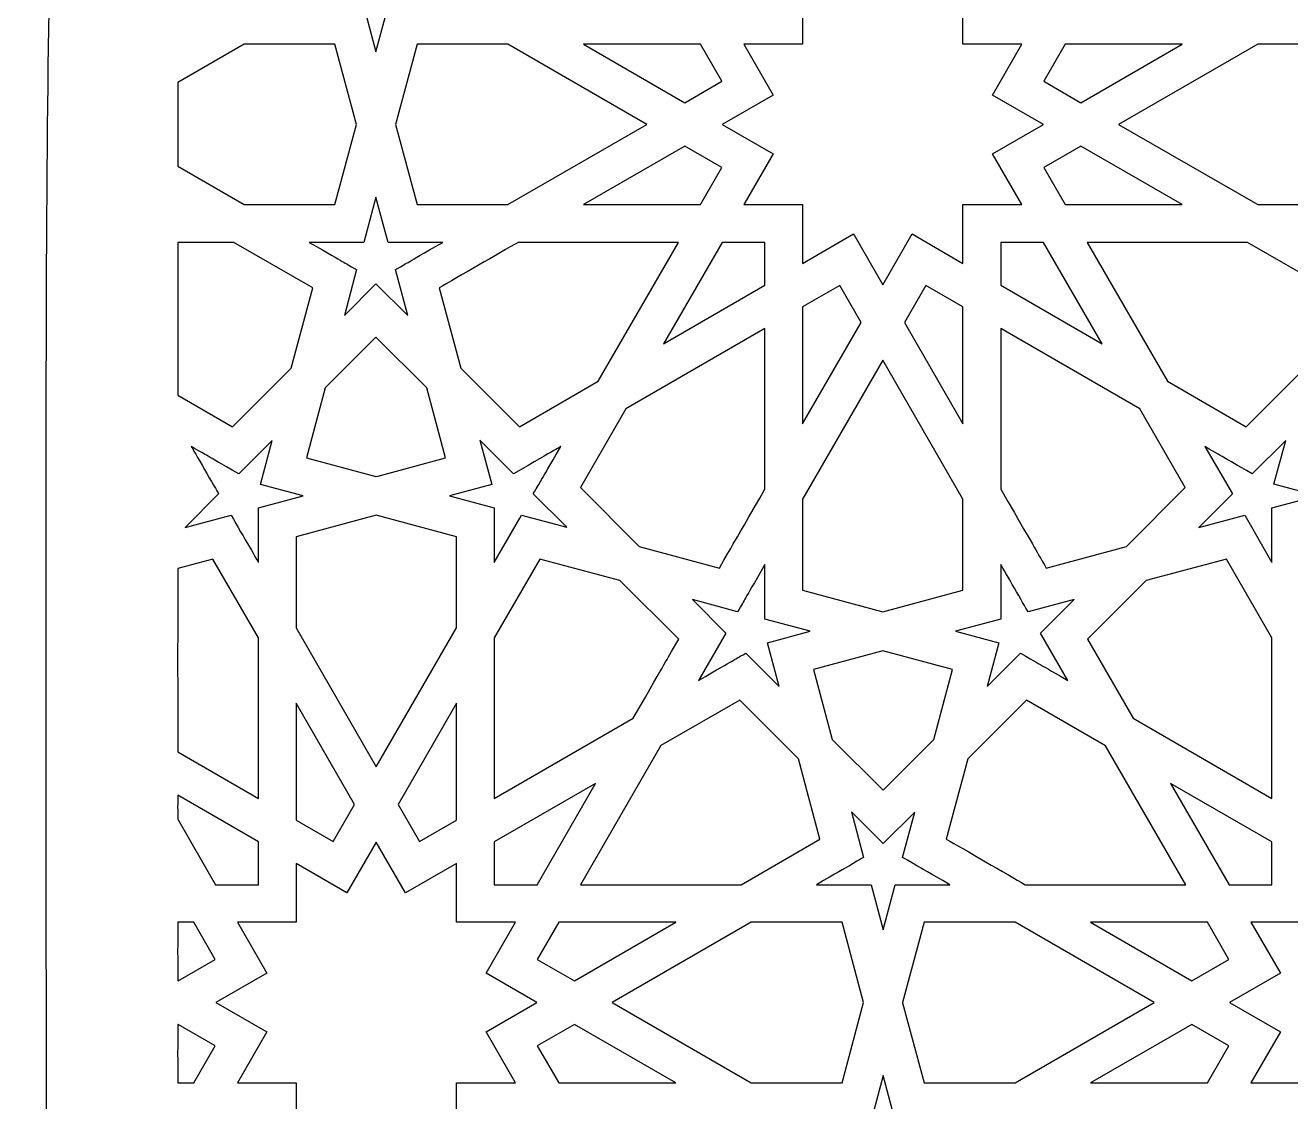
# Model space of a CAD drawing. Header units: millimetres. Extents: x -56 to 55, y -102 to 108.
# Drawn here: x -55.9 to -3.9, y 0 to 44.3 of the extents above; entities that cross this region are included whole.
import ezdxf

# ---------------------------------------------------------------- set-up
doc = ezdxf.new("R2010")
doc.units = ezdxf.units.MM
doc.header["$MEASUREMENT"] = 0
doc.layers.add('layer 1', color=7, linetype='Continuous')

msp = doc.modelspace()

# ---------------------------------------------------------------- linework, layer by layer
at = {"layer": 'layer 1', "color": 250}
for points, knots in [([(55.2192, 53.6769), (55.2097, 56.2286), (54.3842, 58.4257), (53.0348, 60.113), (53.0348, 60.113), (50.3121, 63.5081), (46.6615, 63.8736), (45.0285, 64.1481), (45.0285, 64.1481), (41.1303, 70.9098), (44.0531, 65.8389), (42.1061, 70.1453), (42.1061, 70.1453), (39.4705, 76.1312), (33.6698, 80.1469), (25.0578, 79.5743), (25.0578, 79.5743), (17.0561, 107.5803), (-17.265, 106.4433), (-24.6935, 79.6502), (-24.6935, 79.6502), (-32.4517, 79.8354), (-38.6256, 77.2305), (-41.6715, 70.0222), (-41.6715, 70.0222), (-41.7415, 69.8602), (-42.3802, 68.2519), (-42.3802, 68.0953), (-42.3802, 68.0953), (-42.3802, 68.0953), (-44.6232, 64.2186), (-44.6232, 64.2186), (-44.6232, 64.2186), (-45.2089, 64.0218), (-49.6582, 63.6584), (-52.5647, 60.0075), (-52.5647, 60.0075), (-52.5647, 60.0075), (-52.5647, 60.0019), (-52.5647, 60.0019), (-52.5647, 60.0019), (-55.8843, 55.7724), (-54.8955, 62.0882), (-54.8955, -99.835), (-54.8955, -99.835), (-54.8955, -99.835), (55.2894, -99.835), (55.2894, -99.835), (55.2894, -99.835), (55.2894, -99.835), (55.2192, -101.7838), (55.2192, 53.6769)], [0, 0, 0, 0, 0.0714286, 0.0714286, 0.0714286, 0.0714286, 0.1428571, 0.1428571, 0.1428571, 0.1428571, 0.2142857, 0.2142857, 0.2142857, 0.2142857, 0.2857143, 0.2857143, 0.2857143, 0.2857143, 0.3571429, 0.3571429, 0.3571429, 0.3571429, 0.4285714, 0.4285714, 0.4285714, 0.4285714, 0.5, 0.5, 0.5, 0.5, 0.5714286, 0.5714286, 0.5714286, 0.5714286, 0.6428571, 0.6428571, 0.6428571, 0.6428571, 0.7142857, 0.7142857, 0.7142857, 0.7142857, 0.7857143, 0.7857143, 0.7857143, 0.7857143, 0.8571429, 0.8571429, 0.8571429, 0.8571429, 1, 1, 1, 1]), ([(-42.2689, 46.1627), (-42.2689, 46.1627), (-42.7667, 48.0251), (-42.7667, 48.0251), (-42.7667, 48.0251), (-42.7667, 48.0251), (-41.4725, 46.7251), (-41.4725, 46.7251), (-41.4725, 46.7251), (-41.4725, 46.7251), (-40.1781, 48.0194), (-40.1781, 48.0194), (-40.1781, 48.0194), (-40.1781, 48.0194), (-40.6759, 46.1627), (-40.6759, 46.1627), (-40.6759, 46.1627), (-40.0156, 45.78), (-40.4106, 46.0082), (-38.7314, 45.0384), (-38.7314, 45.0384), (-38.7314, 45.0384), (-40.9746, 45.0384), (-40.9746, 45.0384), (-40.9746, 45.0384), (-40.9746, 45.0384), (-41.4725, 43.1818), (-41.4725, 43.1818), (-41.4725, 43.1818), (-41.4725, 43.1818), (-41.9704, 45.0384), (-41.9704, 45.0384), (-41.9704, 45.0384), (-41.9704, 45.0384), (-44.2133, 45.0384), (-44.2133, 45.0384), (-44.2133, 45.0384), (-42.535, 46.0079), (-42.9313, 45.7786), (-42.2689, 46.1627)], [0, 0, 0, 0, 0.0909091, 0.0909091, 0.0909091, 0.0909091, 0.1818182, 0.1818182, 0.1818182, 0.1818182, 0.2727273, 0.2727273, 0.2727273, 0.2727273, 0.3636364, 0.3636364, 0.3636364, 0.3636364, 0.4545455, 0.4545455, 0.4545455, 0.4545455, 0.5454545, 0.5454545, 0.5454545, 0.5454545, 0.6363636, 0.6363636, 0.6363636, 0.6363636, 0.7272727, 0.7272727, 0.7272727, 0.7272727, 0.8181818, 0.8181818, 0.8181818, 0.8181818, 1, 1, 1, 1]), ([(-21.8529, 44.6987), (-21.8529, 44.6987), (-20.6466, 46.7893), (-20.6466, 46.7893), (-20.6466, 46.7893), (-20.6466, 46.7893), (-19.4342, 44.6987), (-19.4342, 44.6987), (-19.4342, 44.6987), (-19.4342, 44.6987), (-17.3493, 45.9049), (-17.3493, 45.9049), (-17.3493, 45.9049), (-17.3493, 45.9049), (-17.3493, 43.4922), (-17.3493, 43.4922), (-17.3493, 43.4922), (-17.3493, 43.4922), (-14.9306, 43.4922), (-14.9306, 43.4922), (-14.9306, 43.4922), (-14.9306, 43.4922), (-16.1371, 41.4013), (-16.1371, 41.4013), (-16.1371, 41.4013), (-16.1371, 41.4013), (-14.0462, 40.1948), (-14.0462, 40.1948), (-14.0462, 40.1948), (-14.0462, 40.1948), (-16.1371, 38.9887), (-16.1371, 38.9887), (-16.1371, 38.9887), (-16.1371, 38.9887), (-14.9306, 36.8974), (-14.9306, 36.8974), (-14.9306, 36.8974), (-14.9306, 36.8974), (-17.3493, 36.8974), (-17.3493, 36.8974), (-17.3493, 36.8974), (-17.3493, 36.8974), (-17.3493, 34.4787), (-17.3493, 34.4787), (-17.3493, 34.4787), (-17.3493, 34.4787), (-19.4342, 35.6909), (-19.4342, 35.6909), (-19.4342, 35.6909), (-19.4342, 35.6909), (-20.6466, 33.6003), (-20.6466, 33.6003), (-20.6466, 33.6003), (-20.6466, 33.6003), (-21.8529, 35.6909), (-21.8529, 35.6909), (-21.8529, 35.6909), (-21.8529, 35.6909), (-23.9437, 34.4787), (-23.9437, 34.4787), (-23.9437, 34.4787), (-23.9437, 34.4787), (-23.9437, 36.8974), (-23.9437, 36.8974), (-23.9437, 36.8974), (-23.9437, 36.8974), (-26.3566, 36.8974), (-26.3566, 36.8974), (-26.3566, 36.8974), (-26.3566, 36.8974), (-25.1502, 38.9887), (-25.1502, 38.9887), (-25.1502, 38.9887), (-25.1502, 38.9887), (-27.2411, 40.1948), (-27.2411, 40.1948), (-27.2411, 40.1948), (-27.2411, 40.1948), (-25.1502, 41.4013), (-25.1502, 41.4013), (-25.1502, 41.4013), (-25.1502, 41.4013), (-26.3566, 43.4922), (-26.3566, 43.4922), (-26.3566, 43.4922), (-26.3566, 43.4922), (-23.9437, 43.4922), (-23.9437, 43.4922), (-23.9437, 43.4922), (-23.9437, 43.4922), (-23.9437, 45.9049), (-23.9437, 45.9049), (-23.9437, 45.9049), (-23.9437, 45.9049), (-21.8529, 44.6987), (-21.8529, 44.6987)], [0, 0, 0, 0, 0.04, 0.04, 0.04, 0.04, 0.08, 0.08, 0.08, 0.08, 0.12, 0.12, 0.12, 0.12, 0.16, 0.16, 0.16, 0.16, 0.2, 0.2, 0.2, 0.2, 0.24, 0.24, 0.24, 0.24, 0.28, 0.28, 0.28, 0.28, 0.32, 0.32, 0.32, 0.32, 0.36, 0.36, 0.36, 0.36, 0.4, 0.4, 0.4, 0.4, 0.44, 0.44, 0.44, 0.44, 0.48, 0.48, 0.48, 0.48, 0.52, 0.52, 0.52, 0.52, 0.56, 0.56, 0.56, 0.56, 0.6, 0.6, 0.6, 0.6, 0.64, 0.64, 0.64, 0.64, 0.68, 0.68, 0.68, 0.68, 0.72, 0.72, 0.72, 0.72, 0.76, 0.76, 0.76, 0.76, 0.8, 0.8, 0.8, 0.8, 0.84, 0.84, 0.84, 0.84, 0.88, 0.88, 0.88, 0.88, 0.92, 0.92, 0.92, 0.92, 1, 1, 1, 1]), ([(-49.6189, 41.9167), (-49.6189, 41.9167), (-46.8956, 43.4922), (-46.8956, 43.4922), (-46.8956, 43.4922), (-46.8956, 43.4922), (-43.1591, 43.4922), (-43.1591, 43.4922), (-43.1591, 43.4922), (-43.1591, 43.4922), (-42.2749, 40.1948), (-42.2749, 40.1948), (-42.2749, 40.1948), (-42.2749, 40.1948), (-43.1591, 36.8974), (-43.1591, 36.8974), (-43.1591, 36.8974), (-43.1591, 36.8974), (-46.8956, 36.8974), (-46.8956, 36.8974), (-46.8956, 36.8974), (-46.8956, 36.8974), (-49.6189, 38.4729), (-49.6189, 38.4729), (-49.6189, 38.4729), (-49.6189, 38.4729), (-49.6189, 41.9167), (-49.6189, 41.9167)], [0, 0, 0, 0, 0.125, 0.125, 0.125, 0.125, 0.25, 0.25, 0.25, 0.25, 0.375, 0.375, 0.375, 0.375, 0.5, 0.5, 0.5, 0.5, 0.625, 0.625, 0.625, 0.625, 0.75, 0.75, 0.75, 0.75, 1, 1, 1, 1]), ([(-30.3392, 40.1948), (-30.3392, 40.1948), (-36.0492, 36.8974), (-36.0492, 36.8974), (-36.0492, 36.8974), (-36.0492, 36.8974), (-39.7858, 36.8974), (-39.7858, 36.8974), (-39.7858, 36.8974), (-39.7858, 36.8974), (-40.6701, 40.1948), (-40.6701, 40.1948), (-40.6701, 40.1948), (-40.6701, 40.1948), (-39.7858, 43.4922), (-39.7858, 43.4922), (-39.7858, 43.4922), (-39.7858, 43.4922), (-36.0492, 43.4922), (-36.0492, 43.4922), (-36.0492, 43.4922), (-36.0492, 43.4922), (-30.3392, 40.1948), (-30.3392, 40.1948)], [0, 0, 0, 0, 0.1428571, 0.1428571, 0.1428571, 0.1428571, 0.2857143, 0.2857143, 0.2857143, 0.2857143, 0.4285714, 0.4285714, 0.4285714, 0.4285714, 0.5714286, 0.5714286, 0.5714286, 0.5714286, 0.7142857, 0.7142857, 0.7142857, 0.7142857, 1, 1, 1, 1]), ([(-27.2645, 41.9693), (-27.2645, 41.9693), (-28.7871, 41.0852), (-28.7871, 41.0852), (-28.7871, 41.0852), (-28.7871, 41.0852), (-32.9511, 43.4922), (-32.9511, 43.4922), (-32.9511, 43.4922), (-32.9511, 43.4922), (-28.143, 43.4922), (-28.143, 43.4922), (-28.143, 43.4922), (-28.143, 43.4922), (-27.2645, 41.9693), (-27.2645, 41.9693)], [0, 0, 0, 0, 0.2, 0.2, 0.2, 0.2, 0.4, 0.4, 0.4, 0.4, 0.6, 0.6, 0.6, 0.6, 1, 1, 1, 1]), ([(-12.5, 41.0852), (-12.5, 41.0852), (-14.0226, 41.9693), (-14.0226, 41.9693), (-14.0226, 41.9693), (-14.0226, 41.9693), (-13.1442, 43.4922), (-13.1442, 43.4922), (-13.1442, 43.4922), (-13.1442, 43.4922), (-8.3362, 43.4922), (-8.3362, 43.4922), (-8.3362, 43.4922), (-8.3362, 43.4922), (-12.5, 41.0852), (-12.5, 41.0852)], [0, 0, 0, 0, 0.2, 0.2, 0.2, 0.2, 0.4, 0.4, 0.4, 0.4, 0.6, 0.6, 0.6, 0.6, 1, 1, 1, 1]), ([(-1.5014, 43.4922), (-1.5014, 43.4922), (-0.617, 40.1948), (-0.617, 40.1948), (-0.617, 40.1948), (-0.617, 40.1948), (-1.5014, 36.8974), (-1.5014, 36.8974), (-1.5014, 36.8974), (-1.5014, 36.8974), (-5.2381, 36.8974), (-5.2381, 36.8974), (-5.2381, 36.8974), (-5.2381, 36.8974), (-10.9538, 40.1948), (-10.9538, 40.1948), (-10.9538, 40.1948), (-10.9538, 40.1948), (-5.2381, 43.4922), (-5.2381, 43.4922), (-5.2381, 43.4922), (-5.2381, 43.4922), (-1.5014, 43.4922), (-1.5014, 43.4922)], [0, 0, 0, 0, 0.1428571, 0.1428571, 0.1428571, 0.1428571, 0.2857143, 0.2857143, 0.2857143, 0.2857143, 0.4285714, 0.4285714, 0.4285714, 0.4285714, 0.5714286, 0.5714286, 0.5714286, 0.5714286, 0.7142857, 0.7142857, 0.7142857, 0.7142857, 1, 1, 1, 1]), ([(-28.143, 36.8974), (-28.143, 36.8974), (-32.9511, 36.8974), (-32.9511, 36.8974), (-32.9511, 36.8974), (-32.9511, 36.8974), (-28.7871, 39.2988), (-28.7871, 39.2988), (-28.7871, 39.2988), (-28.7871, 39.2988), (-27.2645, 38.4203), (-27.2645, 38.4203), (-27.2645, 38.4203), (-27.2645, 38.4203), (-28.143, 36.8974), (-28.143, 36.8974)], [0, 0, 0, 0, 0.2, 0.2, 0.2, 0.2, 0.4, 0.4, 0.4, 0.4, 0.6, 0.6, 0.6, 0.6, 1, 1, 1, 1]), ([(-12.5, 39.2988), (-12.5, 39.2988), (-8.3362, 36.8974), (-8.3362, 36.8974), (-8.3362, 36.8974), (-8.3362, 36.8974), (-13.1442, 36.8974), (-13.1442, 36.8974), (-13.1442, 36.8974), (-13.1442, 36.8974), (-14.0226, 38.4203), (-14.0226, 38.4203), (-14.0226, 38.4203), (-14.0226, 38.4203), (-12.5, 39.2988), (-12.5, 39.2988)], [0, 0, 0, 0, 0.2, 0.2, 0.2, 0.2, 0.4, 0.4, 0.4, 0.4, 0.6, 0.6, 0.6, 0.6, 1, 1, 1, 1]), ([(-41.4725, 37.2022), (-41.4725, 37.2022), (-40.9746, 35.3455), (-40.9746, 35.3455), (-40.9746, 35.3455), (-40.9746, 35.3455), (-38.7314, 35.3455), (-38.7314, 35.3455), (-38.7314, 35.3455), (-40.4103, 34.3754), (-40.0144, 34.6029), (-40.6759, 34.2269), (-40.6759, 34.2269), (-40.6759, 34.2269), (-40.1664, 32.3413), (-40.1664, 32.3413), (-40.1664, 32.3413), (-40.1664, 32.3413), (-41.4725, 33.6413), (-41.4725, 33.6413), (-41.4725, 33.6413), (-41.4725, 33.6413), (-42.7725, 32.3413), (-42.7725, 32.3413), (-42.7725, 32.3413), (-42.7725, 32.3413), (-42.2689, 34.2269), (-42.2689, 34.2269), (-42.2689, 34.2269), (-42.9343, 34.605), (-42.5345, 34.3754), (-44.2133, 35.3455), (-44.2133, 35.3455), (-44.2133, 35.3455), (-41.9704, 35.3455), (-41.9704, 35.3455), (-41.9704, 35.3455), (-41.9704, 35.3455), (-41.4725, 37.2022), (-41.4725, 37.2022)], [0, 0, 0, 0, 0.0909091, 0.0909091, 0.0909091, 0.0909091, 0.1818182, 0.1818182, 0.1818182, 0.1818182, 0.2727273, 0.2727273, 0.2727273, 0.2727273, 0.3636364, 0.3636364, 0.3636364, 0.3636364, 0.4545455, 0.4545455, 0.4545455, 0.4545455, 0.5454545, 0.5454545, 0.5454545, 0.5454545, 0.6363636, 0.6363636, 0.6363636, 0.6363636, 0.7272727, 0.7272727, 0.7272727, 0.7272727, 0.8181818, 0.8181818, 0.8181818, 0.8181818, 1, 1, 1, 1]), ([(-49.6189, 35.3455), (-49.6189, 35.3455), (-47.3114, 35.3455), (-47.3114, 35.3455), (-47.3114, 35.3455), (-47.3114, 35.3455), (-44.0727, 33.4772), (-44.0727, 33.4772), (-44.0727, 33.4772), (-44.0727, 33.4772), (-44.957, 30.1802), (-44.957, 30.1802), (-44.957, 30.1802), (-44.957, 30.1802), (-47.37, 27.7672), (-47.37, 27.7672), (-47.37, 27.7672), (-47.37, 27.7672), (-49.6189, 29.0671), (-49.6189, 29.0671), (-49.6189, 29.0671), (-49.6189, 29.0671), (-49.6189, 35.3455), (-49.6189, 35.3455)], [0, 0, 0, 0, 0.1428571, 0.1428571, 0.1428571, 0.1428571, 0.2857143, 0.2857143, 0.2857143, 0.2857143, 0.4285714, 0.4285714, 0.4285714, 0.4285714, 0.5714286, 0.5714286, 0.5714286, 0.5714286, 0.7142857, 0.7142857, 0.7142857, 0.7142857, 1, 1, 1, 1]), ([(-35.6335, 35.3455), (-35.6335, 35.3455), (-29.039, 35.3455), (-29.039, 35.3455), (-29.039, 35.3455), (-29.039, 35.3455), (-32.3362, 29.6355), (-32.3362, 29.6355), (-32.3362, 29.6355), (-32.3362, 29.6355), (-35.5749, 27.7672), (-35.5749, 27.7672), (-35.5749, 27.7672), (-35.5749, 27.7672), (-37.9878, 30.1802), (-37.9878, 30.1802), (-37.9878, 30.1802), (-37.9878, 30.1802), (-38.8721, 33.4772), (-38.8721, 33.4772), (-38.8721, 33.4772), (-38.1576, 33.8875), (-36.3714, 34.918), (-35.6335, 35.3455)], [0, 0, 0, 0, 0.1428571, 0.1428571, 0.1428571, 0.1428571, 0.2857143, 0.2857143, 0.2857143, 0.2857143, 0.4285714, 0.4285714, 0.4285714, 0.4285714, 0.5714286, 0.5714286, 0.5714286, 0.5714286, 0.7142857, 0.7142857, 0.7142857, 0.7142857, 1, 1, 1, 1]), ([(-27.2469, 35.3455), (-27.2469, 35.3455), (-25.4899, 35.3455), (-25.4899, 35.3455), (-25.4899, 35.3455), (-25.4899, 35.3455), (-25.4899, 33.5887), (-25.4899, 33.5887), (-25.4899, 33.5887), (-25.4899, 33.5887), (-29.6539, 31.1817), (-29.6539, 31.1817), (-29.6539, 31.1817), (-29.6539, 31.1817), (-27.2469, 35.3455), (-27.2469, 35.3455)], [0, 0, 0, 0, 0.2, 0.2, 0.2, 0.2, 0.4, 0.4, 0.4, 0.4, 0.6, 0.6, 0.6, 0.6, 1, 1, 1, 1]), ([(-11.6332, 31.1817), (-11.6332, 31.1817), (-15.7974, 33.5887), (-15.7974, 33.5887), (-15.7974, 33.5887), (-15.7974, 33.5887), (-15.7974, 35.3455), (-15.7974, 35.3455), (-15.7974, 35.3455), (-15.7974, 35.3455), (-14.0402, 35.3455), (-14.0402, 35.3455), (-14.0402, 35.3455), (-14.0402, 35.3455), (-11.6332, 31.1817), (-11.6332, 31.1817)], [0, 0, 0, 0, 0.2, 0.2, 0.2, 0.2, 0.4, 0.4, 0.4, 0.4, 0.6, 0.6, 0.6, 0.6, 1, 1, 1, 1]), ([(-2.4151, 33.4772), (-2.4151, 33.4772), (-3.2995, 30.1802), (-3.2995, 30.1802), (-3.2995, 30.1802), (-3.2995, 30.1802), (-5.7122, 27.7672), (-5.7122, 27.7672), (-5.7122, 27.7672), (-5.7122, 27.7672), (-8.951, 29.6355), (-8.951, 29.6355), (-8.951, 29.6355), (-8.951, 29.6355), (-12.2485, 35.3455), (-12.2485, 35.3455), (-12.2485, 35.3455), (-12.2485, 35.3455), (-5.6536, 35.3455), (-5.6536, 35.3455), (-5.6536, 35.3455), (-5.6536, 35.3455), (-2.4151, 33.4772), (-2.4151, 33.4772)], [0, 0, 0, 0, 0.1428571, 0.1428571, 0.1428571, 0.1428571, 0.2857143, 0.2857143, 0.2857143, 0.2857143, 0.4285714, 0.4285714, 0.4285714, 0.4285714, 0.5714286, 0.5714286, 0.5714286, 0.5714286, 0.7142857, 0.7142857, 0.7142857, 0.7142857, 1, 1, 1, 1]), ([(-23.9437, 27.8846), (-23.9437, 27.8846), (-23.9437, 32.6926), (-23.9437, 32.6926), (-23.9437, 32.6926), (-23.9437, 32.6926), (-22.4152, 33.577), (-22.4152, 33.577), (-22.4152, 33.577), (-22.4152, 33.577), (-21.5367, 32.0485), (-21.5367, 32.0485), (-21.5367, 32.0485), (-21.5367, 32.0485), (-23.9437, 27.8846), (-23.9437, 27.8846)], [0, 0, 0, 0, 0.2, 0.2, 0.2, 0.2, 0.4, 0.4, 0.4, 0.4, 0.6, 0.6, 0.6, 0.6, 1, 1, 1, 1]), ([(-17.3493, 27.8846), (-17.3493, 27.8846), (-19.7503, 32.0485), (-19.7503, 32.0485), (-19.7503, 32.0485), (-19.7503, 32.0485), (-18.8719, 33.577), (-18.8719, 33.577), (-18.8719, 33.577), (-18.8719, 33.577), (-17.3493, 32.6926), (-17.3493, 32.6926), (-17.3493, 32.6926), (-17.3493, 32.6926), (-17.3493, 27.8846), (-17.3493, 27.8846)], [0, 0, 0, 0, 0.2, 0.2, 0.2, 0.2, 0.4, 0.4, 0.4, 0.4, 0.6, 0.6, 0.6, 0.6, 1, 1, 1, 1]), ([(-25.4899, 31.8026), (-25.4899, 31.8026), (-25.4899, 25.2021), (-25.4899, 25.2021), (-25.4899, 25.2021), (-26.708, 23.0939), (-26.2923, 23.8143), (-27.3581, 21.9633), (-27.3581, 21.9633), (-27.3581, 21.9633), (-30.6555, 22.848), (-30.6555, 22.848), (-30.6555, 22.848), (-30.6555, 22.848), (-33.074, 25.2667), (-33.074, 25.2667), (-33.074, 25.2667), (-33.074, 25.2667), (-31.2, 28.5052), (-31.2, 28.5052), (-31.2, 28.5052), (-31.2, 28.5052), (-25.4899, 31.8026), (-25.4899, 31.8026)], [0, 0, 0, 0, 0.1428571, 0.1428571, 0.1428571, 0.1428571, 0.2857143, 0.2857143, 0.2857143, 0.2857143, 0.4285714, 0.4285714, 0.4285714, 0.4285714, 0.5714286, 0.5714286, 0.5714286, 0.5714286, 0.7142857, 0.7142857, 0.7142857, 0.7142857, 1, 1, 1, 1]), ([(-10.087, 28.4995), (-10.087, 28.4995), (-8.213, 25.2667), (-8.213, 25.2667), (-8.213, 25.2667), (-8.213, 25.2667), (-10.6317, 22.848), (-10.6317, 22.848), (-10.6317, 22.848), (-10.6317, 22.848), (-13.9291, 21.9633), (-13.9291, 21.9633), (-13.9291, 21.9633), (-14.4621, 22.8886), (-14.0871, 22.2388), (-15.7974, 25.2077), (-15.7974, 25.2077), (-15.7974, 25.2077), (-15.7974, 31.8026), (-15.7974, 31.8026), (-15.7974, 31.8026), (-15.7974, 31.8026), (-10.087, 28.4995), (-10.087, 28.4995)], [0, 0, 0, 0, 0.1428571, 0.1428571, 0.1428571, 0.1428571, 0.2857143, 0.2857143, 0.2857143, 0.2857143, 0.4285714, 0.4285714, 0.4285714, 0.4285714, 0.5714286, 0.5714286, 0.5714286, 0.5714286, 0.7142857, 0.7142857, 0.7142857, 0.7142857, 1, 1, 1, 1]), ([(-41.4725, 31.4569), (-41.4725, 31.4569), (-39.3875, 29.3663), (-39.3875, 29.3663), (-39.3875, 29.3663), (-39.3875, 29.3663), (-38.6146, 26.4848), (-38.6146, 26.4848), (-38.6146, 26.4848), (-38.6146, 26.4848), (-41.4432, 25.7292), (-41.4432, 25.7292), (-41.4432, 25.7292), (-41.4432, 25.7292), (-41.4608, 25.7348), (-41.4608, 25.7348), (-41.4608, 25.7348), (-41.4608, 25.7348), (-41.4842, 25.7292), (-41.4842, 25.7292), (-41.4842, 25.7292), (-41.4842, 25.7292), (-44.3304, 26.4904), (-44.3304, 26.4904), (-44.3304, 26.4904), (-44.3304, 26.4904), (-43.5575, 29.3723), (-43.5575, 29.3723), (-43.5575, 29.3723), (-43.5575, 29.3723), (-41.4725, 31.4569), (-41.4725, 31.4569)], [0, 0, 0, 0, 0.1111111, 0.1111111, 0.1111111, 0.1111111, 0.2222222, 0.2222222, 0.2222222, 0.2222222, 0.3333333, 0.3333333, 0.3333333, 0.3333333, 0.4444444, 0.4444444, 0.4444444, 0.4444444, 0.5555556, 0.5555556, 0.5555556, 0.5555556, 0.6666667, 0.6666667, 0.6666667, 0.6666667, 0.7777778, 0.7777778, 0.7777778, 0.7777778, 1, 1, 1, 1]), ([(-20.6466, 30.5022), (-20.6466, 30.5022), (-20.6407, 30.5022), (-20.6407, 30.5022), (-20.6407, 30.5022), (-20.6407, 30.5022), (-17.3493, 24.7922), (-17.3493, 24.7922), (-17.3493, 24.7922), (-17.3493, 24.7922), (-17.3493, 21.0496), (-17.3493, 21.0496), (-17.3493, 21.0496), (-17.3493, 21.0496), (-20.6407, 20.1655), (-20.6407, 20.1655), (-20.6407, 20.1655), (-20.6407, 20.1655), (-23.9437, 21.0496), (-23.9437, 21.0496), (-23.9437, 21.0496), (-23.9437, 21.0496), (-23.9437, 24.7922), (-23.9437, 24.7922), (-23.9437, 24.7922), (-23.9437, 24.7922), (-20.6466, 30.5022), (-20.6466, 30.5022)], [0, 0, 0, 0, 0.125, 0.125, 0.125, 0.125, 0.25, 0.25, 0.25, 0.25, 0.375, 0.375, 0.375, 0.375, 0.5, 0.5, 0.5, 0.5, 0.625, 0.625, 0.625, 0.625, 0.75, 0.75, 0.75, 0.75, 1, 1, 1, 1]), ([(-49.0624, 26.9533), (-48.2544, 26.4904), (-48.6701, 26.7307), (-47.1123, 25.8286), (-47.1123, 25.8286), (-47.1123, 25.8286), (-45.736, 27.2052), (-45.736, 27.2052), (-45.736, 27.2052), (-45.736, 27.2052), (-46.222, 25.3954), (-46.222, 25.3954), (-46.222, 25.3954), (-46.222, 25.3954), (-44.4711, 24.9269), (-44.4711, 24.9269), (-44.4711, 24.9269), (-44.4711, 24.9269), (-46.304, 24.4348), (-46.304, 24.4348), (-46.304, 24.4348), (-46.304, 24.4348), (-46.304, 22.1919), (-46.304, 22.1919), (-46.304, 22.1919), (-46.304, 22.1919), (-46.9101, 23.2417), (-47.4285, 24.136), (-47.4285, 24.136), (-47.4285, 24.136), (-49.3144, 23.6326), (-49.3144, 23.6326), (-49.3144, 23.6326), (-49.3144, 23.6326), (-47.9381, 25.0088), (-47.9381, 25.0088), (-47.9381, 25.0088), (-48.0291, 25.1658), (-49.0229, 26.887), (-49.0624, 26.9533)], [0, 0, 0, 0, 0.0909091, 0.0909091, 0.0909091, 0.0909091, 0.1818182, 0.1818182, 0.1818182, 0.1818182, 0.2727273, 0.2727273, 0.2727273, 0.2727273, 0.3636364, 0.3636364, 0.3636364, 0.3636364, 0.4545455, 0.4545455, 0.4545455, 0.4545455, 0.5454545, 0.5454545, 0.5454545, 0.5454545, 0.6363636, 0.6363636, 0.6363636, 0.6363636, 0.7272727, 0.7272727, 0.7272727, 0.7272727, 0.8181818, 0.8181818, 0.8181818, 0.8181818, 1, 1, 1, 1]), ([(-36.7169, 25.3894), (-36.7169, 25.3894), (-37.203, 27.2108), (-37.203, 27.2108), (-37.203, 27.2108), (-37.203, 27.2108), (-35.8267, 25.8286), (-35.8267, 25.8286), (-35.8267, 25.8286), (-34.0002, 26.8877), (-33.8824, 26.9533), (-33.8824, 26.9533), (-33.8824, 26.9533), (-34.8521, 25.2751), (-34.6228, 25.6713), (-35.0067, 25.0088), (-35.0067, 25.0088), (-35.0067, 25.0088), (-33.6364, 23.6386), (-33.6364, 23.6386), (-33.6364, 23.6386), (-33.6364, 23.6386), (-35.4871, 24.136), (-35.4871, 24.136), (-35.4871, 24.136), (-35.4871, 24.136), (-35.5632, 24.0076), (-35.5632, 24.0076), (-35.5632, 24.0076), (-35.5632, 24.0076), (-36.6174, 22.1859), (-36.6174, 22.1859), (-36.6174, 22.1859), (-36.6174, 22.1859), (-36.6174, 24.4348), (-36.6174, 24.4348), (-36.6174, 24.4348), (-36.6174, 24.4348), (-38.4503, 24.9269), (-38.4503, 24.9269), (-38.4503, 24.9269), (-38.4503, 24.9269), (-36.7169, 25.3894), (-36.7169, 25.3894)], [0, 0, 0, 0, 0.0833333, 0.0833333, 0.0833333, 0.0833333, 0.1666667, 0.1666667, 0.1666667, 0.1666667, 0.25, 0.25, 0.25, 0.25, 0.3333333, 0.3333333, 0.3333333, 0.3333333, 0.4166667, 0.4166667, 0.4166667, 0.4166667, 0.5, 0.5, 0.5, 0.5, 0.5833333, 0.5833333, 0.5833333, 0.5833333, 0.6666667, 0.6666667, 0.6666667, 0.6666667, 0.75, 0.75, 0.75, 0.75, 0.8333333, 0.8333333, 0.8333333, 0.8333333, 1, 1, 1, 1]), ([(-7.4048, 26.9533), (-6.3856, 26.3673), (-6.8312, 26.6196), (-5.4607, 25.8286), (-5.4607, 25.8286), (-5.4607, 25.8286), (-4.0841, 27.2052), (-4.0841, 27.2052), (-4.0841, 27.2052), (-4.0841, 27.2052), (-4.5703, 25.4071), (-4.5703, 25.4071), (-4.5703, 25.4071), (-4.5703, 25.4071), (-2.7958, 24.9329), (-2.7958, 24.9329), (-2.7958, 24.9329), (-2.7958, 24.9329), (-4.6524, 24.4348), (-4.6524, 24.4348), (-4.6524, 24.4348), (-4.6524, 24.4348), (-4.6524, 22.1919), (-4.6524, 22.1919), (-4.6524, 22.1919), (-4.6524, 22.1919), (-5.7711, 24.136), (-5.7711, 24.136), (-5.7711, 24.136), (-5.7711, 24.136), (-7.6627, 23.6326), (-7.6627, 23.6326), (-7.6627, 23.6326), (-7.6627, 23.6326), (-6.2805, 25.0088), (-6.2805, 25.0088), (-6.2805, 25.0088), (-6.2805, 25.0088), (-7.4048, 26.9533), (-7.4048, 26.9533)], [0, 0, 0, 0, 0.0909091, 0.0909091, 0.0909091, 0.0909091, 0.1818182, 0.1818182, 0.1818182, 0.1818182, 0.2727273, 0.2727273, 0.2727273, 0.2727273, 0.3636364, 0.3636364, 0.3636364, 0.3636364, 0.4545455, 0.4545455, 0.4545455, 0.4545455, 0.5454545, 0.5454545, 0.5454545, 0.5454545, 0.6363636, 0.6363636, 0.6363636, 0.6363636, 0.7272727, 0.7272727, 0.7272727, 0.7272727, 0.8181818, 0.8181818, 0.8181818, 0.8181818, 1, 1, 1, 1]), ([(-41.4608, 24.1304), (-41.4608, 24.1304), (-38.1636, 23.2519), (-38.1636, 23.2519), (-38.1636, 23.2519), (-38.1636, 23.2519), (-38.1636, 19.5097), (-38.1636, 19.5097), (-38.1636, 19.5097), (-38.1636, 19.5097), (-41.4608, 13.7993), (-41.4608, 13.7993), (-41.4608, 13.7993), (-41.4608, 13.7993), (-44.7579, 19.5097), (-44.7579, 19.5097), (-44.7579, 19.5097), (-44.7579, 19.5097), (-44.7579, 23.246), (-44.7579, 23.246), (-44.7579, 23.246), (-44.7579, 23.246), (-41.4608, 24.1304), (-41.4608, 24.1304)], [0, 0, 0, 0, 0.1428571, 0.1428571, 0.1428571, 0.1428571, 0.2857143, 0.2857143, 0.2857143, 0.2857143, 0.4285714, 0.4285714, 0.4285714, 0.4285714, 0.5714286, 0.5714286, 0.5714286, 0.5714286, 0.7142857, 0.7142857, 0.7142857, 0.7142857, 1, 1, 1, 1]), ([(-49.6189, 21.946), (-49.6189, 21.946), (-48.1722, 22.3323), (-48.1722, 22.3323), (-48.1722, 22.3323), (-48.1722, 22.3323), (-46.304, 19.0938), (-46.304, 19.0938), (-46.304, 19.0938), (-46.304, 19.0938), (-46.304, 12.4993), (-46.304, 12.4993), (-46.304, 12.4993), (-46.304, 12.4993), (-49.6189, 14.4145), (-49.6189, 14.4145), (-49.6189, 14.4145), (-49.6247, 16.927), (-49.6247, 19.4335), (-49.6189, 21.946)], [0, 0, 0, 0, 0.1666667, 0.1666667, 0.1666667, 0.1666667, 0.3333333, 0.3333333, 0.3333333, 0.3333333, 0.5, 0.5, 0.5, 0.5, 0.6666667, 0.6666667, 0.6666667, 0.6666667, 1, 1, 1, 1]), ([(-31.446, 21.4482), (-31.446, 21.4482), (-29.0331, 19.0352), (-29.0331, 19.0352), (-29.0331, 19.0352), (-29.7065, 17.8696), (-29.3495, 18.4845), (-30.9013, 15.7967), (-30.9013, 15.7967), (-30.9013, 15.7967), (-36.6174, 12.4993), (-36.6174, 12.4993), (-36.6174, 12.4993), (-36.6174, 12.4993), (-36.6174, 19.0938), (-36.6174, 19.0938), (-36.6174, 19.0938), (-36.6174, 19.0938), (-34.7433, 22.3323), (-34.7433, 22.3323), (-34.7433, 22.3323), (-34.7433, 22.3323), (-31.446, 21.4482), (-31.446, 21.4482)], [0, 0, 0, 0, 0.1428571, 0.1428571, 0.1428571, 0.1428571, 0.2857143, 0.2857143, 0.2857143, 0.2857143, 0.4285714, 0.4285714, 0.4285714, 0.4285714, 0.5714286, 0.5714286, 0.5714286, 0.5714286, 0.7142857, 0.7142857, 0.7142857, 0.7142857, 1, 1, 1, 1]), ([(-23.6276, 19.3629), (-23.6276, 19.3629), (-25.3846, 18.8948), (-25.3846, 18.8948), (-25.3846, 18.8948), (-25.3846, 18.8948), (-24.9042, 17.0967), (-24.9042, 17.0967), (-24.9042, 17.0967), (-24.9042, 17.0967), (-26.2748, 18.4672), (-26.2748, 18.4672), (-26.2748, 18.4672), (-26.935, 18.0841), (-26.5401, 18.3127), (-28.2192, 17.3429), (-28.2192, 17.3429), (-28.2192, 17.3429), (-27.0946, 19.2927), (-27.0946, 19.2927), (-27.0946, 19.2927), (-27.0946, 19.2927), (-28.471, 20.6633), (-28.471, 20.6633), (-28.471, 20.6633), (-28.471, 20.6633), (-26.6143, 20.1655), (-26.6143, 20.1655), (-26.6143, 20.1655), (-26.231, 20.8199), (-26.4601, 20.4244), (-25.4899, 22.1097), (-25.4899, 22.1097), (-25.4899, 22.1097), (-25.4899, 19.861), (-25.4899, 19.861), (-25.4899, 19.861), (-25.4899, 19.861), (-23.6276, 19.3629), (-23.6276, 19.3629)], [0, 0, 0, 0, 0.0909091, 0.0909091, 0.0909091, 0.0909091, 0.1818182, 0.1818182, 0.1818182, 0.1818182, 0.2727273, 0.2727273, 0.2727273, 0.2727273, 0.3636364, 0.3636364, 0.3636364, 0.3636364, 0.4545455, 0.4545455, 0.4545455, 0.4545455, 0.5454545, 0.5454545, 0.5454545, 0.5454545, 0.6363636, 0.6363636, 0.6363636, 0.6363636, 0.7272727, 0.7272727, 0.7272727, 0.7272727, 0.8181818, 0.8181818, 0.8181818, 0.8181818, 1, 1, 1, 1]), ([(-14.6727, 20.1655), (-14.6727, 20.1655), (-12.7872, 20.6693), (-12.7872, 20.6693), (-12.7872, 20.6693), (-12.7872, 20.6693), (-14.169, 19.2927), (-14.169, 19.2927), (-14.169, 19.2927), (-14.169, 19.2927), (-13.0447, 17.3429), (-13.0447, 17.3429), (-13.0447, 17.3429), (-14.653, 18.2767), (-13.6356, 17.6823), (-14.9892, 18.4672), (-14.9892, 18.4672), (-14.9892, 18.4672), (-16.3597, 17.0967), (-16.3597, 17.0967), (-16.3597, 17.0967), (-16.3597, 17.0967), (-15.8792, 18.8888), (-15.8792, 18.8888), (-15.8792, 18.8888), (-15.8792, 18.8888), (-17.6541, 19.3629), (-17.6541, 19.3629), (-17.6541, 19.3629), (-17.6541, 19.3629), (-15.7974, 19.861), (-15.7974, 19.861), (-15.7974, 19.861), (-15.7974, 19.861), (-15.7974, 22.1097), (-15.7974, 22.1097), (-15.7974, 22.1097), (-15.6334, 21.8288), (-14.8428, 20.4467), (-14.6727, 20.1655)], [0, 0, 0, 0, 0.0909091, 0.0909091, 0.0909091, 0.0909091, 0.1818182, 0.1818182, 0.1818182, 0.1818182, 0.2727273, 0.2727273, 0.2727273, 0.2727273, 0.3636364, 0.3636364, 0.3636364, 0.3636364, 0.4545455, 0.4545455, 0.4545455, 0.4545455, 0.5454545, 0.5454545, 0.5454545, 0.5454545, 0.6363636, 0.6363636, 0.6363636, 0.6363636, 0.7272727, 0.7272727, 0.7272727, 0.7272727, 0.8181818, 0.8181818, 0.8181818, 0.8181818, 1, 1, 1, 1]), ([(-6.5204, 22.3323), (-6.5204, 22.3323), (-4.6524, 19.0938), (-4.6524, 19.0938), (-4.6524, 19.0938), (-4.6524, 19.0938), (-4.6524, 12.4993), (-4.6524, 12.4993), (-4.6524, 12.4993), (-4.6524, 12.4993), (-10.3625, 15.7967), (-10.3625, 15.7967), (-10.3625, 15.7967), (-10.3625, 15.7967), (-12.2305, 19.0352), (-12.2305, 19.0352), (-12.2305, 19.0352), (-12.2305, 19.0352), (-9.8178, 21.4482), (-9.8178, 21.4482), (-9.8178, 21.4482), (-9.8178, 21.4482), (-6.5204, 22.3323), (-6.5204, 22.3323)], [0, 0, 0, 0, 0.1428571, 0.1428571, 0.1428571, 0.1428571, 0.2857143, 0.2857143, 0.2857143, 0.2857143, 0.4285714, 0.4285714, 0.4285714, 0.4285714, 0.5714286, 0.5714286, 0.5714286, 0.5714286, 0.7142857, 0.7142857, 0.7142857, 0.7142857, 1, 1, 1, 1]), ([(-18.5498, 14.9179), (-18.5498, 14.9179), (-20.629, 12.833), (-20.629, 12.833), (-20.629, 12.833), (-20.629, 12.833), (-22.7197, 14.9179), (-22.7197, 14.9179), (-22.7197, 14.9179), (-22.7197, 14.9179), (-23.487, 17.7994), (-23.487, 17.7994), (-23.487, 17.7994), (-23.487, 17.7994), (-20.6407, 18.5607), (-20.6407, 18.5607), (-20.6407, 18.5607), (-20.6407, 18.5607), (-17.7768, 17.7934), (-17.7768, 17.7934), (-17.7768, 17.7934), (-17.7768, 17.7934), (-18.5498, 14.9179), (-18.5498, 14.9179)], [0, 0, 0, 0, 0.1428571, 0.1428571, 0.1428571, 0.1428571, 0.2857143, 0.2857143, 0.2857143, 0.2857143, 0.4285714, 0.4285714, 0.4285714, 0.4285714, 0.5714286, 0.5714286, 0.5714286, 0.5714286, 0.7142857, 0.7142857, 0.7142857, 0.7142857, 1, 1, 1, 1]), ([(-42.3508, 12.2474), (-42.3508, 12.2474), (-43.2353, 10.7248), (-43.2353, 10.7248), (-43.2353, 10.7248), (-43.2353, 10.7248), (-44.7579, 11.6032), (-44.7579, 11.6032), (-44.7579, 11.6032), (-44.7579, 11.6032), (-44.7579, 16.4112), (-44.7579, 16.4112), (-44.7579, 16.4112), (-44.7579, 16.4112), (-42.3508, 12.2474), (-42.3508, 12.2474)], [0, 0, 0, 0, 0.2, 0.2, 0.2, 0.2, 0.4, 0.4, 0.4, 0.4, 0.6, 0.6, 0.6, 0.6, 1, 1, 1, 1]), ([(-38.1636, 16.4112), (-38.1636, 16.4112), (-38.1636, 11.6032), (-38.1636, 11.6032), (-38.1636, 11.6032), (-38.1636, 11.6032), (-39.6861, 10.7248), (-39.6861, 10.7248), (-39.6861, 10.7248), (-39.6861, 10.7248), (-40.5646, 12.2474), (-40.5646, 12.2474), (-40.5646, 12.2474), (-40.5646, 12.2474), (-38.1636, 16.4112), (-38.1636, 16.4112)], [0, 0, 0, 0, 0.2, 0.2, 0.2, 0.2, 0.4, 0.4, 0.4, 0.4, 0.6, 0.6, 0.6, 0.6, 1, 1, 1, 1]), ([(-29.771, 14.666), (-29.771, 14.666), (-26.5266, 16.5344), (-26.5266, 16.5344), (-26.5266, 16.5344), (-26.5266, 16.5344), (-24.1136, 14.1217), (-24.1136, 14.1217), (-24.1136, 14.1217), (-24.1136, 14.1217), (-23.2293, 10.8243), (-23.2293, 10.8243), (-23.2293, 10.8243), (-23.2293, 10.8243), (-26.4679, 8.9503), (-26.4679, 8.9503), (-26.4679, 8.9503), (-26.4679, 8.9503), (-33.0682, 8.9503), (-33.0682, 8.9503), (-33.0682, 8.9503), (-33.0682, 8.9503), (-29.771, 14.666), (-29.771, 14.666)], [0, 0, 0, 0, 0.1428571, 0.1428571, 0.1428571, 0.1428571, 0.2857143, 0.2857143, 0.2857143, 0.2857143, 0.4285714, 0.4285714, 0.4285714, 0.4285714, 0.5714286, 0.5714286, 0.5714286, 0.5714286, 0.7142857, 0.7142857, 0.7142857, 0.7142857, 1, 1, 1, 1]), ([(-11.4928, 14.6604), (-11.4928, 14.6604), (-8.1954, 8.9503), (-8.1954, 8.9503), (-8.1954, 8.9503), (-8.1954, 8.9503), (-14.7959, 8.9503), (-14.7959, 8.9503), (-14.7959, 8.9503), (-15.5339, 9.3779), (-17.32, 10.4144), (-18.0344, 10.8243), (-18.0344, 10.8243), (-18.0344, 10.8243), (-17.1503, 14.1217), (-17.1503, 14.1217), (-17.1503, 14.1217), (-17.1503, 14.1217), (-14.7373, 16.5344), (-14.7373, 16.5344), (-14.7373, 16.5344), (-14.7373, 16.5344), (-11.4928, 14.6604), (-11.4928, 14.6604)], [0, 0, 0, 0, 0.1428571, 0.1428571, 0.1428571, 0.1428571, 0.2857143, 0.2857143, 0.2857143, 0.2857143, 0.4285714, 0.4285714, 0.4285714, 0.4285714, 0.5714286, 0.5714286, 0.5714286, 0.5714286, 0.7142857, 0.7142857, 0.7142857, 0.7142857, 1, 1, 1, 1]), ([(-36.6174, 10.7128), (-36.6174, 10.7128), (-32.4475, 13.1142), (-32.4475, 13.1142), (-32.4475, 13.1142), (-32.4475, 13.1142), (-34.8546, 8.9503), (-34.8546, 8.9503), (-34.8546, 8.9503), (-34.8546, 8.9503), (-36.6174, 8.9503), (-36.6174, 8.9503), (-36.6174, 8.9503), (-36.6174, 8.9503), (-36.6174, 10.7128), (-36.6174, 10.7128)], [0, 0, 0, 0, 0.2, 0.2, 0.2, 0.2, 0.4, 0.4, 0.4, 0.4, 0.6, 0.6, 0.6, 0.6, 1, 1, 1, 1]), ([(-4.6524, 8.9503), (-4.6524, 8.9503), (-6.4093, 8.9503), (-6.4093, 8.9503), (-6.4093, 8.9503), (-6.4093, 8.9503), (-8.8163, 13.1142), (-8.8163, 13.1142), (-8.8163, 13.1142), (-8.8163, 13.1142), (-4.6524, 10.7128), (-4.6524, 10.7128), (-4.6524, 10.7128), (-4.6524, 10.7128), (-4.6524, 8.9503), (-4.6524, 8.9503)], [0, 0, 0, 0, 0.2, 0.2, 0.2, 0.2, 0.4, 0.4, 0.4, 0.4, 0.6, 0.6, 0.6, 0.6, 1, 1, 1, 1]), ([(-49.6189, 12.628), (-49.6189, 12.628), (-46.304, 10.7128), (-46.304, 10.7128), (-46.304, 10.7128), (-46.304, 10.7128), (-46.304, 8.9503), (-46.304, 8.9503), (-46.304, 8.9503), (-46.304, 8.9503), (-48.0669, 8.9503), (-48.0669, 8.9503), (-48.0669, 8.9503), (-48.0669, 8.9503), (-49.6189, 11.6441), (-49.6189, 11.6441), (-49.6189, 11.6441), (-49.6247, 11.9722), (-49.6247, 12.3), (-49.6189, 12.628)], [0, 0, 0, 0, 0.1666667, 0.1666667, 0.1666667, 0.1666667, 0.3333333, 0.3333333, 0.3333333, 0.3333333, 0.5, 0.5, 0.5, 0.5, 0.6666667, 0.6666667, 0.6666667, 0.6666667, 1, 1, 1, 1]), ([(-21.4314, 10.0746), (-21.4314, 10.0746), (-21.9291, 11.943), (-21.9291, 11.943), (-21.9291, 11.943), (-21.9291, 11.943), (-20.629, 10.6426), (-20.629, 10.6426), (-20.629, 10.6426), (-20.629, 10.6426), (-19.3347, 11.937), (-19.3347, 11.937), (-19.3347, 11.937), (-19.3347, 11.937), (-19.8326, 10.0746), (-19.8326, 10.0746), (-19.8326, 10.0746), (-19.1784, 9.6912), (-19.5739, 9.9201), (-17.888, 8.9503), (-17.888, 8.9503), (-17.888, 8.9503), (-20.137, 8.9503), (-20.137, 8.9503), (-20.137, 8.9503), (-20.137, 8.9503), (-20.6348, 7.0997), (-20.6348, 7.0997), (-20.6348, 7.0997), (-20.6348, 7.0997), (-21.1269, 8.9503), (-21.1269, 8.9503), (-21.1269, 8.9503), (-21.1269, 8.9503), (-23.3758, 8.9503), (-23.3758, 8.9503), (-23.3758, 8.9503), (-21.6903, 9.9201), (-22.0857, 9.6908), (-21.4314, 10.0746)], [0, 0, 0, 0, 0.0909091, 0.0909091, 0.0909091, 0.0909091, 0.1818182, 0.1818182, 0.1818182, 0.1818182, 0.2727273, 0.2727273, 0.2727273, 0.2727273, 0.3636364, 0.3636364, 0.3636364, 0.3636364, 0.4545455, 0.4545455, 0.4545455, 0.4545455, 0.5454545, 0.5454545, 0.5454545, 0.5454545, 0.6363636, 0.6363636, 0.6363636, 0.6363636, 0.7272727, 0.7272727, 0.7272727, 0.7272727, 0.8181818, 0.8181818, 0.8181818, 0.8181818, 1, 1, 1, 1]), ([(-48.0552, 4.1071), (-48.0552, 4.1071), (-45.9644, 5.3136), (-45.9644, 5.3136), (-45.9644, 5.3136), (-45.9644, 5.3136), (-47.1708, 7.4041), (-47.1708, 7.4041), (-47.1708, 7.4041), (-47.1708, 7.4041), (-44.7579, 7.4041), (-44.7579, 7.4041), (-44.7579, 7.4041), (-44.7579, 7.4041), (-44.7579, 9.8171), (-44.7579, 9.8171), (-44.7579, 9.8171), (-44.7579, 9.8171), (-42.6673, 8.6106), (-42.6673, 8.6106), (-42.6673, 8.6106), (-42.6673, 8.6106), (-41.4608, 10.7012), (-41.4608, 10.7012), (-41.4608, 10.7012), (-41.4608, 10.7012), (-40.2541, 8.6106), (-40.2541, 8.6106), (-40.2541, 8.6106), (-40.2541, 8.6106), (-38.1636, 9.8171), (-38.1636, 9.8171), (-38.1636, 9.8171), (-38.1636, 9.8171), (-38.1636, 7.4041), (-38.1636, 7.4041), (-38.1636, 7.4041), (-38.1636, 7.4041), (-35.7447, 7.4041), (-35.7447, 7.4041), (-35.7447, 7.4041), (-35.7447, 7.4041), (-36.9512, 5.3136), (-36.9512, 5.3136), (-36.9512, 5.3136), (-36.9512, 5.3136), (-34.8662, 4.1071), (-34.8662, 4.1071), (-34.8662, 4.1071), (-34.8662, 4.1071), (-36.9512, 2.9006), (-36.9512, 2.9006), (-36.9512, 2.9006), (-36.9512, 2.9006), (-35.7447, 0.8096), (-35.7447, 0.8096), (-35.7447, 0.8096), (-35.7447, 0.8096), (-38.1636, 0.8096), (-38.1636, 0.8096), (-38.1636, 0.8096), (-38.1636, 0.8096), (-38.1636, -1.6034), (-38.1636, -1.6034), (-38.1636, -1.6034), (-38.1636, -1.6034), (-40.2541, -0.3969), (-40.2541, -0.3969), (-40.2541, -0.3969), (-40.2541, -0.3969), (-41.4608, -2.4878), (-41.4608, -2.4878), (-41.4608, -2.4878), (-41.4608, -2.4878), (-42.6673, -0.3969), (-42.6673, -0.3969), (-42.6673, -0.3969), (-42.6673, -0.3969), (-44.7579, -1.6094), (-44.7579, -1.6094), (-44.7579, -1.6094), (-44.7579, -1.6094), (-44.7579, 0.8096), (-44.7579, 0.8096), (-44.7579, 0.8096), (-44.7579, 0.8096), (-47.1708, 0.8096), (-47.1708, 0.8096), (-47.1708, 0.8096), (-47.1708, 0.8096), (-45.9644, 2.9006), (-45.9644, 2.9006), (-45.9644, 2.9006), (-45.9644, 2.9006), (-48.0552, 4.1071), (-48.0552, 4.1071)], [0, 0, 0, 0, 0.04, 0.04, 0.04, 0.04, 0.08, 0.08, 0.08, 0.08, 0.12, 0.12, 0.12, 0.12, 0.16, 0.16, 0.16, 0.16, 0.2, 0.2, 0.2, 0.2, 0.24, 0.24, 0.24, 0.24, 0.28, 0.28, 0.28, 0.28, 0.32, 0.32, 0.32, 0.32, 0.36, 0.36, 0.36, 0.36, 0.4, 0.4, 0.4, 0.4, 0.44, 0.44, 0.44, 0.44, 0.48, 0.48, 0.48, 0.48, 0.52, 0.52, 0.52, 0.52, 0.56, 0.56, 0.56, 0.56, 0.6, 0.6, 0.6, 0.6, 0.64, 0.64, 0.64, 0.64, 0.68, 0.68, 0.68, 0.68, 0.72, 0.72, 0.72, 0.72, 0.76, 0.76, 0.76, 0.76, 0.8, 0.8, 0.8, 0.8, 0.84, 0.84, 0.84, 0.84, 0.88, 0.88, 0.88, 0.88, 0.92, 0.92, 0.92, 0.92, 1, 1, 1, 1]), ([(-1.0097, 8.6106), (-1.0097, 8.6106), (0.1968, 10.7012), (0.1968, 10.7012), (0.1968, 10.7012), (0.1968, 10.7012), (1.4033, 8.6106), (1.4033, 8.6106), (1.4033, 8.6106), (1.4033, 8.6106), (3.4942, 9.8171), (3.4942, 9.8171), (3.4942, 9.8171), (3.4942, 9.8171), (3.4942, 7.4041), (3.4942, 7.4041), (3.4942, 7.4041), (3.4942, 7.4041), (5.9069, 7.4041), (5.9069, 7.4041), (5.9069, 7.4041), (5.9069, 7.4041), (4.7007, 5.3136), (4.7007, 5.3136), (4.7007, 5.3136), (4.7007, 5.3136), (6.7913, 4.1071), (6.7913, 4.1071), (6.7913, 4.1071), (6.7913, 4.1071), (4.7007, 2.9006), (4.7007, 2.9006), (4.7007, 2.9006), (4.7007, 2.9006), (5.9069, 0.8096), (5.9069, 0.8096), (5.9069, 0.8096), (5.9069, 0.8096), (3.4942, 0.8096), (3.4942, 0.8096), (3.4942, 0.8096), (3.4942, 0.8096), (3.4942, -1.6034), (3.4942, -1.6034), (3.4942, -1.6034), (3.4942, -1.6034), (1.4033, -0.3969), (1.4033, -0.3969), (1.4033, -0.3969), (1.4033, -0.3969), (0.1968, -2.4878), (0.1968, -2.4878), (0.1968, -2.4878), (0.1968, -2.4878), (-1.0097, -0.3969), (-1.0097, -0.3969), (-1.0097, -0.3969), (-1.0097, -0.3969), (-3.1002, -1.6094), (-3.1002, -1.6094), (-3.1002, -1.6094), (-3.1002, -1.6094), (-3.1002, 0.8096), (-3.1002, 0.8096), (-3.1002, 0.8096), (-3.1002, 0.8096), (-5.5189, 0.8096), (-5.5189, 0.8096), (-5.5189, 0.8096), (-5.5189, 0.8096), (-4.3067, 2.9006), (-4.3067, 2.9006), (-4.3067, 2.9006), (-4.3067, 2.9006), (-6.3976, 4.1071), (-6.3976, 4.1071), (-6.3976, 4.1071), (-6.3976, 4.1071), (-4.3067, 5.3136), (-4.3067, 5.3136), (-4.3067, 5.3136), (-4.3067, 5.3136), (-5.5189, 7.4041), (-5.5189, 7.4041), (-5.5189, 7.4041), (-5.5189, 7.4041), (-3.1002, 7.4041), (-3.1002, 7.4041), (-3.1002, 7.4041), (-3.1002, 7.4041), (-3.1002, 9.8171), (-3.1002, 9.8171), (-3.1002, 9.8171), (-3.1002, 9.8171), (-1.0097, 8.6106), (-1.0097, 8.6106)], [0, 0, 0, 0, 0.04, 0.04, 0.04, 0.04, 0.08, 0.08, 0.08, 0.08, 0.12, 0.12, 0.12, 0.12, 0.16, 0.16, 0.16, 0.16, 0.2, 0.2, 0.2, 0.2, 0.24, 0.24, 0.24, 0.24, 0.28, 0.28, 0.28, 0.28, 0.32, 0.32, 0.32, 0.32, 0.36, 0.36, 0.36, 0.36, 0.4, 0.4, 0.4, 0.4, 0.44, 0.44, 0.44, 0.44, 0.48, 0.48, 0.48, 0.48, 0.52, 0.52, 0.52, 0.52, 0.56, 0.56, 0.56, 0.56, 0.6, 0.6, 0.6, 0.6, 0.64, 0.64, 0.64, 0.64, 0.68, 0.68, 0.68, 0.68, 0.72, 0.72, 0.72, 0.72, 0.76, 0.76, 0.76, 0.76, 0.8, 0.8, 0.8, 0.8, 0.84, 0.84, 0.84, 0.84, 0.88, 0.88, 0.88, 0.88, 0.92, 0.92, 0.92, 0.92, 1, 1, 1, 1]), ([(-49.6189, 7.4041), (-49.6189, 7.4041), (-48.9572, 7.4041), (-48.9572, 7.4041), (-48.9572, 7.4041), (-48.9572, 7.4041), (-48.0787, 5.8812), (-48.0787, 5.8812), (-48.0787, 5.8812), (-48.0787, 5.8812), (-49.6013, 4.9971), (-49.6013, 4.9971), (-49.6013, 4.9971), (-49.6013, 4.9971), (-49.6189, 5.0088), (-49.6189, 5.0088), (-49.6189, 5.0088), (-49.6247, 5.8053), (-49.6247, 6.6075), (-49.6189, 7.4041)], [0, 0, 0, 0, 0.1666667, 0.1666667, 0.1666667, 0.1666667, 0.3333333, 0.3333333, 0.3333333, 0.3333333, 0.5, 0.5, 0.5, 0.5, 0.6666667, 0.6666667, 0.6666667, 0.6666667, 1, 1, 1, 1]), ([(-29.1502, 7.4041), (-29.1502, 7.4041), (-33.3142, 4.9971), (-33.3142, 4.9971), (-33.3142, 4.9971), (-33.3142, 4.9971), (-34.8427, 5.8812), (-34.8427, 5.8812), (-34.8427, 5.8812), (-34.8427, 5.8812), (-33.9585, 7.4041), (-33.9585, 7.4041), (-33.9585, 7.4041), (-33.9585, 7.4041), (-29.1502, 7.4041), (-29.1502, 7.4041)], [0, 0, 0, 0, 0.2, 0.2, 0.2, 0.2, 0.4, 0.4, 0.4, 0.4, 0.6, 0.6, 0.6, 0.6, 1, 1, 1, 1]), ([(-22.3157, 7.4041), (-22.3157, 7.4041), (-21.4314, 4.1071), (-21.4314, 4.1071), (-21.4314, 4.1071), (-21.4314, 4.1071), (-22.3157, 0.8096), (-22.3157, 0.8096), (-22.3157, 0.8096), (-22.3157, 0.8096), (-26.058, 0.8096), (-26.058, 0.8096), (-26.058, 0.8096), (-26.058, 0.8096), (-31.7681, 4.1071), (-31.7681, 4.1071), (-31.7681, 4.1071), (-31.7681, 4.1071), (-26.058, 7.4041), (-26.058, 7.4041), (-26.058, 7.4041), (-26.058, 7.4041), (-22.3157, 7.4041), (-22.3157, 7.4041)], [0, 0, 0, 0, 0.1428571, 0.1428571, 0.1428571, 0.1428571, 0.2857143, 0.2857143, 0.2857143, 0.2857143, 0.4285714, 0.4285714, 0.4285714, 0.4285714, 0.5714286, 0.5714286, 0.5714286, 0.5714286, 0.7142857, 0.7142857, 0.7142857, 0.7142857, 1, 1, 1, 1]), ([(-9.4957, 4.1071), (-9.4957, 4.1071), (-15.2118, 0.8096), (-15.2118, 0.8096), (-15.2118, 0.8096), (-15.2118, 0.8096), (-18.9481, 0.8096), (-18.9481, 0.8096), (-18.9481, 0.8096), (-18.9481, 0.8096), (-19.8326, 4.1011), (-19.8326, 4.1011), (-19.8326, 4.1011), (-19.8326, 4.1011), (-19.8326, 4.1071), (-19.8326, 4.1071), (-19.8326, 4.1071), (-19.8326, 4.1071), (-18.9481, 7.4041), (-18.9481, 7.4041), (-18.9481, 7.4041), (-18.9481, 7.4041), (-15.2118, 7.4041), (-15.2118, 7.4041), (-15.2118, 7.4041), (-15.2118, 7.4041), (-9.4957, 4.1071), (-9.4957, 4.1071)], [0, 0, 0, 0, 0.125, 0.125, 0.125, 0.125, 0.25, 0.25, 0.25, 0.25, 0.375, 0.375, 0.375, 0.375, 0.5, 0.5, 0.5, 0.5, 0.625, 0.625, 0.625, 0.625, 0.75, 0.75, 0.75, 0.75, 1, 1, 1, 1]), ([(-6.4209, 5.8812), (-6.4209, 5.8812), (-7.9495, 4.9971), (-7.9495, 4.9971), (-7.9495, 4.9971), (-7.9495, 4.9971), (-12.1137, 7.4041), (-12.1137, 7.4041), (-12.1137, 7.4041), (-12.1137, 7.4041), (-7.3053, 7.4041), (-7.3053, 7.4041), (-7.3053, 7.4041), (-7.3053, 7.4041), (-6.4209, 5.8812), (-6.4209, 5.8812)], [0, 0, 0, 0, 0.2, 0.2, 0.2, 0.2, 0.4, 0.4, 0.4, 0.4, 0.6, 0.6, 0.6, 0.6, 1, 1, 1, 1]), ([(-49.6189, 3.199), (-49.6189, 3.199), (-49.6013, 3.2106), (-49.6013, 3.2106), (-49.6013, 3.2106), (-49.6013, 3.2106), (-48.0787, 2.3322), (-48.0787, 2.3322), (-48.0787, 2.3322), (-48.0787, 2.3322), (-48.9572, 0.8096), (-48.9572, 0.8096), (-48.9572, 0.8096), (-48.9572, 0.8096), (-49.6189, 0.8096), (-49.6189, 0.8096), (-49.6189, 0.8096), (-49.6247, 1.6062), (-49.6247, 2.4024), (-49.6189, 3.199)], [0, 0, 0, 0, 0.1666667, 0.1666667, 0.1666667, 0.1666667, 0.3333333, 0.3333333, 0.3333333, 0.3333333, 0.5, 0.5, 0.5, 0.5, 0.6666667, 0.6666667, 0.6666667, 0.6666667, 1, 1, 1, 1]), ([(-33.3142, 3.2106), (-33.3142, 3.2106), (-29.1502, 0.8096), (-29.1502, 0.8096), (-29.1502, 0.8096), (-29.1502, 0.8096), (-33.9585, 0.8096), (-33.9585, 0.8096), (-33.9585, 0.8096), (-33.9585, 0.8096), (-34.8427, 2.3322), (-34.8427, 2.3322), (-34.8427, 2.3322), (-34.8427, 2.3322), (-33.3142, 3.2106), (-33.3142, 3.2106)], [0, 0, 0, 0, 0.2, 0.2, 0.2, 0.2, 0.4, 0.4, 0.4, 0.4, 0.6, 0.6, 0.6, 0.6, 1, 1, 1, 1]), ([(-7.3053, 0.8096), (-7.3053, 0.8096), (-12.1137, 0.8096), (-12.1137, 0.8096), (-12.1137, 0.8096), (-12.1137, 0.8096), (-7.9495, 3.2106), (-7.9495, 3.2106), (-7.9495, 3.2106), (-7.9495, 3.2106), (-6.4209, 2.3322), (-6.4209, 2.3322), (-6.4209, 2.3322), (-6.4209, 2.3322), (-7.3053, 0.8096), (-7.3053, 0.8096)], [0, 0, 0, 0, 0.2, 0.2, 0.2, 0.2, 0.4, 0.4, 0.4, 0.4, 0.6, 0.6, 0.6, 0.6, 1, 1, 1, 1]), ([(-21.1269, -0.7426), (-21.1269, -0.7426), (-20.6348, 1.1144), (-20.6348, 1.1144), (-20.6348, 1.1144), (-20.6348, 1.1144), (-20.137, -0.7426), (-20.137, -0.7426), (-20.137, -0.7426), (-20.137, -0.7426), (-17.888, -0.7426), (-17.888, -0.7426), (-17.888, -0.7426), (-19.5732, -1.712), (-19.1767, -1.4838), (-19.8326, -1.8609), (-19.8326, -1.8609), (-19.8326, -1.8609), (-19.3347, -3.7232), (-19.3347, -3.7232), (-19.3347, -3.7232), (-19.3347, -3.7232), (-20.6348, -2.4292), (-20.6348, -2.4292), (-20.6348, -2.4292), (-20.6348, -2.4292), (-21.9291, -3.7232), (-21.9291, -3.7232), (-21.9291, -3.7232), (-21.9291, -3.7232), (-21.4314, -1.8609), (-21.4314, -1.8609), (-21.4314, -1.8609), (-22.076, -1.4905), (-21.6617, -1.7286), (-23.3758, -0.7426), (-23.3758, -0.7426), (-23.3758, -0.7426), (-21.1269, -0.7426), (-21.1269, -0.7426)], [0, 0, 0, 0, 0.0909091, 0.0909091, 0.0909091, 0.0909091, 0.1818182, 0.1818182, 0.1818182, 0.1818182, 0.2727273, 0.2727273, 0.2727273, 0.2727273, 0.3636364, 0.3636364, 0.3636364, 0.3636364, 0.4545455, 0.4545455, 0.4545455, 0.4545455, 0.5454545, 0.5454545, 0.5454545, 0.5454545, 0.6363636, 0.6363636, 0.6363636, 0.6363636, 0.7272727, 0.7272727, 0.7272727, 0.7272727, 0.8181818, 0.8181818, 0.8181818, 0.8181818, 1, 1, 1, 1])]:
    msp.add_open_spline(points, degree=3, knots=knots, dxfattribs=at)

doc.saveas('drawing.dxf')
